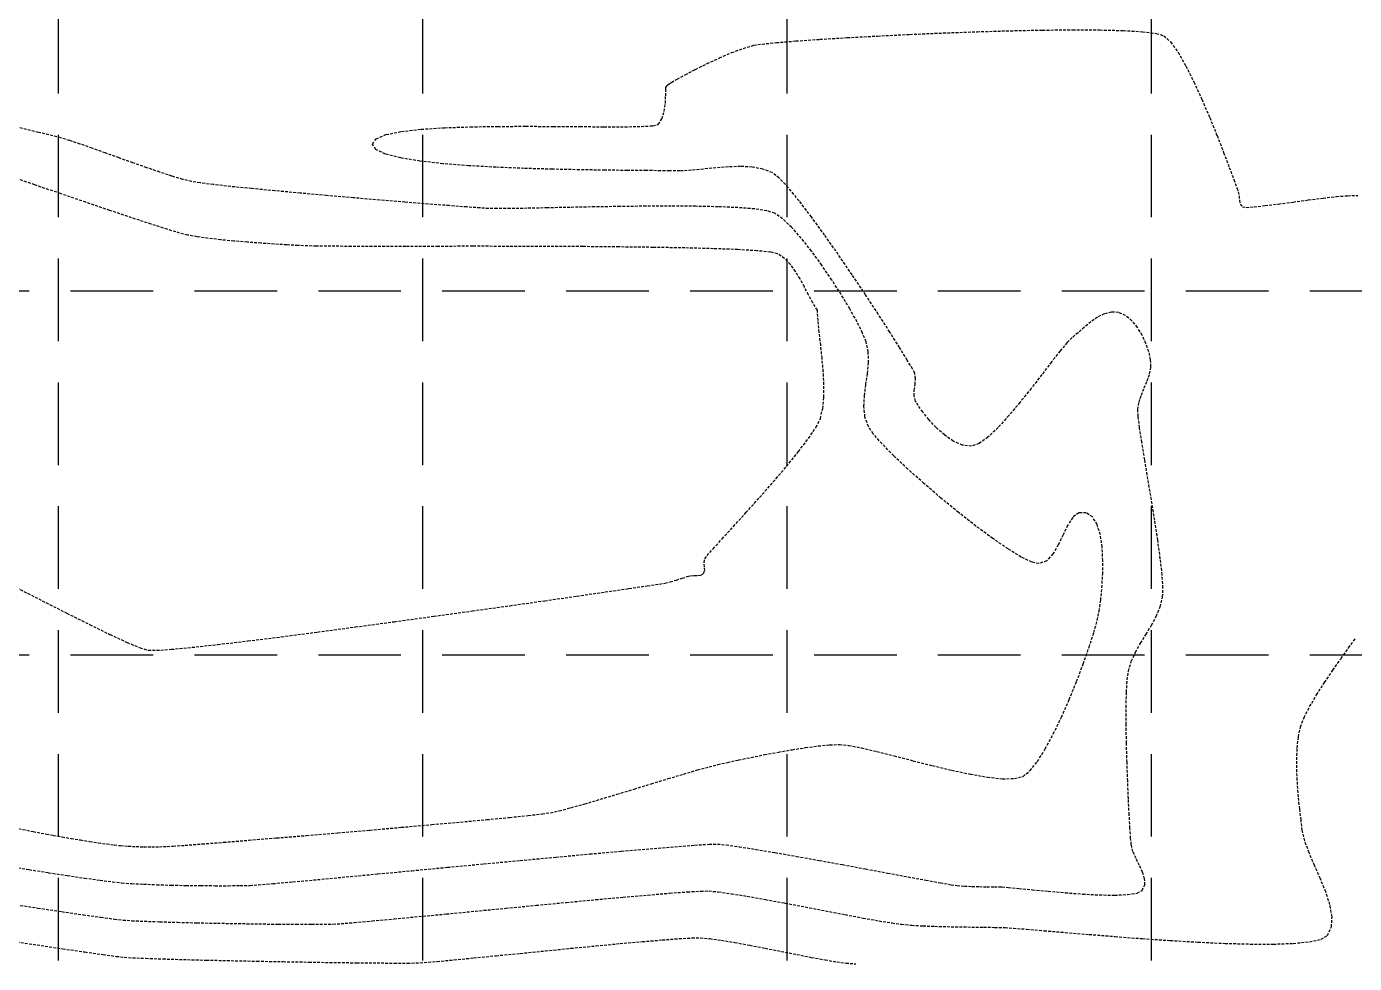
# Model space of a CAD drawing. Header units: inches. Extents: x 7994 to 10114, y 11164 to 12491.
# Drawn here: x 9183.6 to 9304.1, y 11435.5 to 11520.6 of the extents above; entities that cross this region are included whole.
import ezdxf

# ---------------------------------------------------------------- set-up
doc = ezdxf.new("R2010")
doc.units = ezdxf.units.IN
doc.header["$MEASUREMENT"] = 0
doc.linetypes.add('HIDDEN', pattern=[0.375, 0.25, -0.125])
doc.linetypes.add('x4227topo$0$HIDDEN', pattern=[0.375, 0.25, -0.125])
doc.layers.add('CONTOURS', color=43, linetype='x4227topo$0$HIDDEN')
doc.layers.add('GRID', color=254, linetype='HIDDEN')

msp = doc.modelspace()

# ---------------------------------------------------------------- linework, layer by layer
at = {"layer": 'CONTOURS', "color": 43}
for p, q in [((9251.65, 11519.14, 1238), (9253.42, 11519.29, 1238)), ((9253.42, 11519.29, 1238), (9255.6, 11519.44, 1238)), ((9255.6, 11519.44, 1238), (9258.09, 11519.59, 1238)), ((9258.09, 11519.59, 1238), (9260.84, 11519.74, 1238)), ((9260.84, 11519.74, 1238), (9263.77, 11519.89, 1238)), ((9263.77, 11519.89, 1238), (9266.8, 11520.02, 1238)), ((9266.8, 11520.02, 1238), (9269.87, 11520.13, 1238)), ((9269.87, 11520.13, 1238), (9272.9, 11520.22, 1238)), ((9272.9, 11520.22, 1238), (9275.81, 11520.28, 1238)), ((9275.81, 11520.28, 1238), (9278.54, 11520.3, 1238)), ((9278.54, 11520.3, 1238), (9281.01, 11520.29, 1238)), ((9281.01, 11520.29, 1238), (9283.15, 11520.24, 1238)), ((9283.15, 11520.24, 1238), (9284.88, 11520.13, 1238)), ((9284.88, 11520.13, 1238), (9286.13, 11519.98, 1238)), ((9286.13, 11519.98, 1238), (9286.83, 11519.76, 1238)), ((9286.83, 11519.76, 1238), (9287.44, 11519.2, 1238)), ((9287.44, 11519.2, 1238), (9288.11, 11518.26, 1238)), ((9246.48, 11517.75, 1238), (9247.59, 11518.23, 1238)), ((9247.59, 11518.23, 1238), (9248.65, 11518.62, 1238)), ((9248.65, 11518.62, 1238), (9249.6, 11518.9, 1238)), ((9249.6, 11518.9, 1238), (9250.35, 11519.01, 1238)), ((9250.35, 11519.01, 1238), (9251.65, 11519.14, 1238)), ((9288.11, 11518.26, 1238), (9288.82, 11517.02, 1238)), ((9244.31, 11516.71, 1238), (9245.36, 11517.23, 1238)), ((9245.36, 11517.23, 1238), (9246.48, 11517.75, 1238)), ((9288.82, 11517.02, 1238), (9289.55, 11515.57, 1238)), ((9242.13, 11515.53, 1238), (9242.64, 11515.82, 1238)), ((9242.64, 11515.82, 1238), (9243.38, 11516.22, 1238)), ((9243.38, 11516.22, 1238), (9244.31, 11516.71, 1238)), ((9289.55, 11515.57, 1238), (9290.28, 11513.98, 1238)), ((9241.6, 11514.3, 1238), (9241.61, 11514.82, 1238)), ((9241.61, 11514.82, 1238), (9241.62, 11515.07, 1238)), ((9241.62, 11515.07, 1238), (9241.7, 11515.2, 1238)), ((9241.7, 11515.2, 1238), (9241.8, 11515.31, 1238)), ((9241.8, 11515.31, 1238), (9241.92, 11515.41, 1238)), ((9241.92, 11515.41, 1238), (9242.13, 11515.53, 1238)), ((9241.47, 11512.89, 1238), (9241.57, 11513.62, 1238)), ((9241.57, 11513.62, 1238), (9241.6, 11514.3, 1238)), ((9290.28, 11513.98, 1238), (9290.99, 11512.33, 1238)), ((9240.92, 11511.71, 1238), (9241.26, 11512.21, 1238)), ((9241.26, 11512.21, 1238), (9241.47, 11512.89, 1238)), ((9290.99, 11512.33, 1238), (9291.65, 11510.7, 1238)), ((9184.67, 11510.99, 1239), (9182.91, 11511.42, 1239)), ((9185.96, 11510.68, 1239), (9184.67, 11510.99, 1239)), ((9215.31, 11510.41, 1238), (9216.21, 11510.78, 1238)), ((9216.21, 11510.78, 1238), (9217.61, 11511.07, 1238)), ((9217.61, 11511.07, 1238), (9219.41, 11511.27, 1238)), ((9219.41, 11511.27, 1238), (9221.53, 11511.41, 1238)), ((9221.53, 11511.41, 1238), (9223.88, 11511.49, 1238)), ((9223.88, 11511.49, 1238), (9226.37, 11511.53, 1238)), ((9226.37, 11511.53, 1238), (9228.91, 11511.54, 1238)), ((9228.91, 11511.54, 1238), (9231.42, 11511.53, 1238)), ((9231.42, 11511.53, 1238), (9233.82, 11511.51, 1238)), ((9233.82, 11511.51, 1238), (9236, 11511.5, 1238)), ((9236, 11511.5, 1238), (9237.89, 11511.5, 1238)), ((9237.89, 11511.5, 1238), (9239.4, 11511.52, 1238)), ((9239.4, 11511.52, 1238), (9240.43, 11511.59, 1238)), ((9240.43, 11511.59, 1238), (9240.92, 11511.71, 1238)), ((9186.68, 11510.49, 1239), (9185.96, 11510.68, 1239)), ((9187.48, 11510.25, 1239), (9186.68, 11510.49, 1239)), ((9188.45, 11509.93, 1239), (9187.48, 11510.25, 1239)), ((9189.54, 11509.54, 1239), (9188.45, 11509.93, 1239)), ((9190.73, 11509.12, 1239), (9189.54, 11509.54, 1239)), ((9214.98, 11509.93, 1238), (9215.31, 11510.41, 1238)), ((9215.29, 11509.44, 1238), (9214.98, 11509.93, 1238)), ((9291.65, 11510.7, 1238), (9292.25, 11509.16, 1238)), ((9191.98, 11508.67, 1239), (9190.73, 11509.12, 1239)), ((9193.24, 11508.22, 1239), (9191.98, 11508.67, 1239)), ((9216.16, 11509.02, 1238), (9215.29, 11509.44, 1238)), ((9217.52, 11508.67, 1238), (9216.16, 11509.02, 1238)), ((9219.28, 11508.38, 1238), (9217.52, 11508.67, 1238)), ((9221.37, 11508.14, 1238), (9219.28, 11508.38, 1238)), ((9292.25, 11509.16, 1238), (9292.76, 11507.81, 1238)), ((9194.49, 11507.78, 1239), (9193.24, 11508.22, 1239)), ((9195.68, 11507.37, 1239), (9194.49, 11507.78, 1239)), ((9196.78, 11507.01, 1239), (9195.68, 11507.37, 1239)), ((9223.7, 11507.96, 1238), (9221.37, 11508.14, 1238)), ((9226.18, 11507.82, 1238), (9223.7, 11507.96, 1238)), ((9228.74, 11507.71, 1238), (9226.18, 11507.82, 1238)), ((9231.3, 11507.64, 1238), (9228.74, 11507.71, 1238)), ((9233.77, 11507.59, 1238), (9231.3, 11507.64, 1238)), ((9236.07, 11507.55, 1238), (9233.77, 11507.59, 1238)), ((9238.12, 11507.53, 1238), (9236.07, 11507.55, 1238)), ((9239.84, 11507.52, 1238), (9238.12, 11507.53, 1238)), ((9241.14, 11507.5, 1238), (9239.84, 11507.52, 1238)), ((9241.95, 11507.48, 1238), (9241.14, 11507.5, 1238)), ((9242.89, 11507.48, 1238), (9241.95, 11507.48, 1238)), ((9243.93, 11507.55, 1238), (9242.89, 11507.48, 1238)), ((9245.03, 11507.65, 1238), (9243.93, 11507.55, 1238)), ((9246.16, 11507.77, 1238), (9245.03, 11507.65, 1238)), ((9247.29, 11507.85, 1238), (9246.16, 11507.77, 1238)), ((9248.4, 11507.89, 1238), (9247.29, 11507.85, 1238)), ((9249.45, 11507.83, 1238), (9248.4, 11507.89, 1238)), ((9250.42, 11507.65, 1238), (9249.45, 11507.83, 1238)), ((9251.28, 11507.33, 1238), (9250.42, 11507.65, 1238)), ((9251.9, 11506.84, 1238), (9251.28, 11507.33, 1238)), ((9292.76, 11507.81, 1238), (9293.17, 11506.71, 1238)), ((9184.32, 11506.22, 1240), (9181.97, 11507.03, 1240)), ((9186.67, 11505.42, 1240), (9184.32, 11506.22, 1240)), ((9197.76, 11506.72, 1239), (9196.78, 11507.01, 1239)), ((9198.56, 11506.52, 1239), (9197.76, 11506.72, 1239)), ((9199.33, 11506.4, 1239), (9198.56, 11506.52, 1239)), ((9200.53, 11506.25, 1239), (9199.33, 11506.4, 1239)), ((9202.11, 11506.07, 1239), (9200.53, 11506.25, 1239)), ((9204, 11505.88, 1239), (9202.11, 11506.07, 1239)), ((9252.72, 11505.97, 1238), (9251.9, 11506.84, 1238)), ((9253.71, 11504.77, 1238), (9252.72, 11505.97, 1238)), ((9293.17, 11506.71, 1238), (9293.44, 11505.95, 1238)), ((9293.44, 11505.95, 1238), (9293.57, 11505.6, 1238)), ((9188.95, 11504.64, 1240), (9186.67, 11505.42, 1240)), ((9206.12, 11505.68, 1239), (9204, 11505.88, 1239)), ((9208.42, 11505.47, 1239), (9206.12, 11505.68, 1239)), ((9210.81, 11505.25, 1239), (9208.42, 11505.47, 1239)), ((9213.24, 11505.04, 1239), (9210.81, 11505.25, 1239)), ((9215.64, 11504.84, 1239), (9213.24, 11505.04, 1239)), ((9217.93, 11504.65, 1239), (9215.64, 11504.84, 1239)), ((9254.83, 11503.31, 1238), (9253.71, 11504.77, 1238)), ((9293.57, 11505.6, 1238), (9293.65, 11505.23, 1238)), ((9293.65, 11505.23, 1238), (9293.68, 11504.84, 1238)), ((9293.68, 11504.84, 1238), (9293.76, 11504.48, 1238)), ((9298.56, 11504.66, 1238), (9299.94, 11504.85, 1238)), ((9299.94, 11504.85, 1238), (9301.28, 11505.02, 1238)), ((9301.28, 11505.02, 1238), (9302.49, 11505.16, 1238)), ((9302.49, 11505.16, 1238), (9303.51, 11505.23, 1238)), ((9303.51, 11505.23, 1238), (9304.42, 11505.26, 1238)), ((9191.13, 11503.9, 1240), (9188.95, 11504.64, 1240)), ((9193.12, 11503.23, 1240), (9191.13, 11503.9, 1240)), ((9220.06, 11504.48, 1239), (9217.93, 11504.65, 1239)), ((9221.95, 11504.33, 1239), (9220.06, 11504.48, 1239)), ((9223.54, 11504.21, 1239), (9221.95, 11504.33, 1239)), ((9224.75, 11504.12, 1239), (9223.54, 11504.21, 1239)), ((9225.53, 11504.07, 1239), (9224.75, 11504.12, 1239)), ((9226.29, 11504.06, 1239), (9225.53, 11504.07, 1239)), ((9227.48, 11504.07, 1239), (9226.29, 11504.06, 1239)), ((9229.03, 11504.09, 1239), (9227.48, 11504.07, 1239)), ((9230.86, 11504.13, 1239), (9229.03, 11504.09, 1239)), ((9232.92, 11504.17, 1239), (9230.86, 11504.13, 1239)), ((9235.15, 11504.22, 1239), (9232.92, 11504.17, 1239)), ((9237.46, 11504.25, 1239), (9235.15, 11504.22, 1239)), ((9239.81, 11504.28, 1239), (9237.46, 11504.25, 1239)), ((9242.11, 11504.29, 1239), (9239.81, 11504.28, 1239)), ((9244.32, 11504.27, 1239), (9242.11, 11504.29, 1239)), ((9246.36, 11504.23, 1239), (9244.32, 11504.27, 1239)), ((9248.16, 11504.15, 1239), (9246.36, 11504.23, 1239)), ((9249.66, 11504.03, 1239), (9248.16, 11504.15, 1239)), ((9250.8, 11503.86, 1239), (9249.66, 11504.03, 1239)), ((9251.51, 11503.64, 1239), (9250.8, 11503.86, 1239)), ((9252.22, 11503.14, 1239), (9251.51, 11503.64, 1239)), ((9293.76, 11504.48, 1238), (9293.96, 11504.21, 1238)), ((9293.96, 11504.21, 1238), (9294.31, 11504.17, 1238)), ((9294.31, 11504.17, 1238), (9295.02, 11504.22, 1238)), ((9295.02, 11504.22, 1238), (9296.02, 11504.33, 1238)), ((9296.02, 11504.33, 1238), (9297.23, 11504.48, 1238)), ((9297.23, 11504.48, 1238), (9298.56, 11504.66, 1238)), ((9194.89, 11502.65, 1240), (9193.12, 11503.23, 1240)), ((9196.36, 11502.18, 1240), (9194.89, 11502.65, 1240)), ((9253.03, 11502.37, 1239), (9252.22, 11503.14, 1239)), ((9253.91, 11501.37, 1239), (9253.03, 11502.37, 1239)), ((9256.03, 11501.66, 1238), (9254.83, 11503.31, 1238)), ((9197.48, 11501.84, 1240), (9196.36, 11502.18, 1240)), ((9198.19, 11501.66, 1240), (9197.48, 11501.84, 1240)), ((9199.06, 11501.5, 1240), (9198.19, 11501.66, 1240)), ((9200.08, 11501.36, 1240), (9199.06, 11501.5, 1240)), ((9201.2, 11501.23, 1240), (9200.08, 11501.36, 1240)), ((9202.4, 11501.11, 1240), (9201.2, 11501.23, 1240)), ((9203.63, 11501.01, 1240), (9202.4, 11501.11, 1240)), ((9254.84, 11500.2, 1239), (9253.91, 11501.37, 1239)), ((9257.27, 11499.89, 1238), (9256.03, 11501.66, 1238)), ((9204.87, 11500.92, 1240), (9203.63, 11501.01, 1240)), ((9206.07, 11500.84, 1240), (9204.87, 11500.92, 1240)), ((9207.2, 11500.77, 1240), (9206.07, 11500.84, 1240)), ((9208.23, 11500.71, 1240), (9207.2, 11500.77, 1240)), ((9209.11, 11500.67, 1240), (9208.23, 11500.71, 1240)), ((9209.87, 11500.65, 1240), (9209.11, 11500.67, 1240)), ((9211.21, 11500.64, 1240), (9209.87, 11500.65, 1240)), ((9213.06, 11500.63, 1240), (9211.21, 11500.64, 1240)), ((9215.35, 11500.63, 1240), (9213.06, 11500.63, 1240)), ((9218, 11500.63, 1240), (9215.35, 11500.63, 1240)), ((9220.94, 11500.63, 1240), (9218, 11500.63, 1240)), ((9224.09, 11500.64, 1240), (9220.94, 11500.63, 1240)), ((9227.38, 11500.63, 1240), (9224.09, 11500.64, 1240)), ((9230.73, 11500.62, 1240), (9227.38, 11500.63, 1240)), ((9234.08, 11500.61, 1240), (9230.73, 11500.62, 1240)), ((9237.35, 11500.58, 1240), (9234.08, 11500.61, 1240)), ((9240.46, 11500.54, 1240), (9237.35, 11500.58, 1240)), ((9243.35, 11500.49, 1240), (9240.46, 11500.54, 1240)), ((9245.93, 11500.42, 1240), (9243.35, 11500.49, 1240)), ((9248.13, 11500.34, 1240), (9245.93, 11500.42, 1240)), ((9249.89, 11500.23, 1240), (9248.13, 11500.34, 1240)), ((9251.12, 11500.11, 1240), (9249.89, 11500.23, 1240)), ((9251.75, 11499.96, 1240), (9251.12, 11500.11, 1240)), ((9252.39, 11499.53, 1240), (9251.75, 11499.96, 1240)), ((9255.77, 11498.92, 1239), (9254.84, 11500.2, 1239)), ((9252.93, 11498.99, 1240), (9252.39, 11499.53, 1240)), ((9253.39, 11498.36, 1240), (9252.93, 11498.99, 1240)), ((9256.68, 11497.58, 1239), (9255.77, 11498.92, 1239)), ((9258.53, 11498.05, 1238), (9257.27, 11499.89, 1238)), ((9253.8, 11497.67, 1240), (9253.39, 11498.36, 1240)), ((9254.19, 11496.95, 1240), (9253.8, 11497.67, 1240)), ((9257.54, 11496.25, 1239), (9256.68, 11497.58, 1239)), ((9259.75, 11496.22, 1238), (9258.53, 11498.05, 1238)), ((9254.56, 11496.23, 1240), (9254.19, 11496.95, 1240)), ((9254.95, 11495.51, 1240), (9254.56, 11496.23, 1240)), ((9255.38, 11494.84, 1240), (9254.95, 11495.51, 1240)), ((9258.31, 11494.96, 1239), (9257.54, 11496.25, 1239)), ((9260.9, 11494.47, 1238), (9259.75, 11496.22, 1238)), ((9255.43, 11493.89, 1240), (9255.38, 11494.84, 1240)), ((9255.38, 11494.84, 1240), (9255.38, 11494.84, 1240)), ((9255.54, 11492.82, 1240), (9255.43, 11493.89, 1240)), ((9258.97, 11493.78, 1239), (9258.31, 11494.96, 1239)), ((9261.94, 11492.85, 1238), (9260.9, 11494.47, 1238)), ((9280.8, 11494.19, 1238), (9280.2, 11493.77, 1238)), ((9281.42, 11494.51, 1238), (9280.8, 11494.19, 1238)), ((9282.06, 11494.67, 1238), (9281.42, 11494.51, 1238)), ((9282.72, 11494.63, 1238), (9282.06, 11494.67, 1238)), ((9283.35, 11494.35, 1238), (9282.72, 11494.63, 1238)), ((9283.93, 11493.88, 1238), (9283.35, 11494.35, 1238)), ((9284.43, 11493.27, 1238), (9283.93, 11493.88, 1238)), ((9255.67, 11491.66, 1240), (9255.54, 11492.82, 1240)), ((9259.47, 11492.77, 1239), (9258.97, 11493.78, 1239)), ((9259.79, 11491.97, 1239), (9259.47, 11492.77, 1239)), ((9262.83, 11491.44, 1238), (9261.94, 11492.85, 1238)), ((9279.04, 11492.79, 1238), (9278.49, 11492.34, 1238)), ((9279.61, 11493.29, 1238), (9279.04, 11492.79, 1238)), ((9280.2, 11493.77, 1238), (9279.61, 11493.29, 1238)), ((9284.86, 11492.56, 1238), (9284.43, 11493.27, 1238)), ((9255.8, 11490.47, 1240), (9255.67, 11491.66, 1240)), ((9259.99, 11491.04, 1239), (9259.79, 11491.97, 1239)), ((9278.04, 11491.89, 1238), (9277.41, 11491.13, 1238)), ((9278.49, 11492.34, 1238), (9278.04, 11491.89, 1238)), ((9285.2, 11491.81, 1238), (9284.86, 11492.56, 1238)), ((9285.46, 11491.06, 1238), (9285.2, 11491.81, 1238)), ((9255.91, 11489.25, 1240), (9255.8, 11490.47, 1240)), ((9260.01, 11490.06, 1239), (9259.99, 11491.04, 1239)), ((9263.53, 11490.3, 1238), (9262.83, 11491.44, 1238)), ((9264.01, 11489.5, 1238), (9263.53, 11490.3, 1238)), ((9277.41, 11491.13, 1238), (9276.63, 11490.14, 1238)), ((9285.62, 11490.36, 1238), (9285.46, 11491.06, 1238)), ((9285.65, 11489.7, 1238), (9285.62, 11490.36, 1238)), ((9255.97, 11488.07, 1240), (9255.91, 11489.25, 1240)), ((9259.77, 11488.07, 1239), (9259.92, 11489.07, 1239)), ((9259.92, 11489.07, 1239), (9260.01, 11490.06, 1239)), ((9264.21, 11489.11, 1238), (9264.01, 11489.5, 1238)), ((9264.28, 11488.61, 1238), (9264.21, 11489.11, 1238)), ((9276.63, 11490.14, 1238), (9275.74, 11488.98, 1238)), ((9285.31, 11488.41, 1238), (9285.53, 11489.05, 1238)), ((9285.53, 11489.05, 1238), (9285.65, 11489.7, 1238)), ((9255.96, 11486.94, 1240), (9255.97, 11488.07, 1240)), ((9259.65, 11487.07, 1239), (9259.77, 11488.07, 1239)), ((9264.17, 11487.56, 1238), (9264.24, 11488.08, 1238)), ((9264.24, 11488.08, 1238), (9264.28, 11488.61, 1238)), ((9275.74, 11488.98, 1238), (9274.77, 11487.73, 1238)), ((9285.04, 11487.77, 1238), (9285.31, 11488.41, 1238)), ((9255.86, 11485.9, 1240), (9255.96, 11486.94, 1240)), ((9259.6, 11486.1, 1239), (9259.65, 11487.07, 1239)), ((9264.15, 11487.05, 1238), (9264.17, 11487.56, 1238)), ((9264.28, 11486.57, 1238), (9264.15, 11487.05, 1238)), ((9274.77, 11487.73, 1238), (9273.77, 11486.47, 1238)), ((9284.57, 11486.47, 1238), (9284.78, 11487.12, 1238)), ((9284.78, 11487.12, 1238), (9285.04, 11487.77, 1238)), ((9255.64, 11484.98, 1240), (9255.86, 11485.9, 1240)), ((9259.69, 11485.15, 1239), (9259.6, 11486.1, 1239)), ((9264.52, 11486.17, 1238), (9264.28, 11486.57, 1238)), ((9264.93, 11485.59, 1238), (9264.52, 11486.17, 1238)), ((9265.48, 11484.9, 1238), (9264.93, 11485.59, 1238)), ((9273.77, 11486.47, 1238), (9272.75, 11485.26, 1238)), ((9284.46, 11485.81, 1238), (9284.57, 11486.47, 1238)), ((9284.49, 11485.19, 1238), (9284.46, 11485.81, 1238)), ((9255.25, 11484.21, 1240), (9255.64, 11484.98, 1240)), ((9260, 11484.26, 1239), (9259.69, 11485.15, 1239)), ((9260.45, 11483.6, 1239), (9260, 11484.26, 1239)), ((9266.15, 11484.18, 1238), (9265.48, 11484.9, 1238)), ((9272.75, 11485.26, 1238), (9271.77, 11484.18, 1238)), ((9284.62, 11484.17, 1238), (9284.49, 11485.19, 1238)), ((9253.65, 11481.99, 1240), (9254.57, 11483.19, 1240)), ((9254.57, 11483.19, 1240), (9255.25, 11484.21, 1240)), ((9261.24, 11482.7, 1239), (9260.45, 11483.6, 1239)), ((9266.91, 11483.5, 1238), (9266.15, 11484.18, 1238)), ((9267.71, 11482.94, 1238), (9266.91, 11483.5, 1238)), ((9270.86, 11483.31, 1238), (9270.05, 11482.72, 1238)), ((9271.77, 11484.18, 1238), (9270.86, 11483.31, 1238)), ((9284.83, 11482.83, 1238), (9284.62, 11484.17, 1238)), ((9252.57, 11480.65, 1240), (9253.65, 11481.99, 1240)), ((9262.3, 11481.61, 1239), (9261.24, 11482.7, 1239)), ((9268.55, 11482.57, 1238), (9267.71, 11482.94, 1238)), ((9269.37, 11482.47, 1238), (9268.55, 11482.57, 1238)), ((9270.05, 11482.72, 1238), (9269.37, 11482.47, 1238)), ((9285.09, 11481.25, 1238), (9284.83, 11482.83, 1238)), ((9251.37, 11479.24, 1240), (9252.57, 11480.65, 1240)), ((9263.59, 11480.4, 1239), (9262.3, 11481.61, 1239)), ((9285.38, 11479.49, 1238), (9285.09, 11481.25, 1238)), ((9265.04, 11479.1, 1239), (9263.59, 11480.4, 1239)), ((9285.69, 11477.63, 1238), (9285.38, 11479.49, 1238)), ((9250.12, 11477.82, 1240), (9251.37, 11479.24, 1240)), ((9266.59, 11477.77, 1239), (9265.04, 11479.1, 1239)), ((9248.89, 11476.45, 1240), (9250.12, 11477.82, 1240)), ((9268.19, 11476.46, 1239), (9266.59, 11477.77, 1239)), ((9286, 11475.76, 1238), (9285.69, 11477.63, 1238)), ((9247.74, 11475.17, 1240), (9248.89, 11476.45, 1240)), ((9269.77, 11475.22, 1239), (9268.19, 11476.46, 1239)), ((9278.55, 11476.01, 1239), (9278.09, 11475.29, 1239)), ((9279.1, 11476.43, 1239), (9278.55, 11476.01, 1239)), ((9279.77, 11476.44, 1239), (9279.1, 11476.43, 1239)), ((9280.35, 11476.05, 1239), (9279.77, 11476.44, 1239)), ((9280.77, 11475.36, 1239), (9280.35, 11476.05, 1239)), ((9246.72, 11474.06, 1240), (9247.74, 11475.17, 1240)), ((9271.29, 11474.1, 1239), (9269.77, 11475.22, 1239)), ((9278.09, 11475.29, 1239), (9277.67, 11474.42, 1239)), ((9281.06, 11474.42, 1239), (9280.77, 11475.36, 1239)), ((9286.27, 11473.95, 1238), (9286, 11475.76, 1238)), ((9245.91, 11473.16, 1240), (9246.72, 11474.06, 1240)), ((9272.68, 11473.15, 1239), (9271.29, 11474.1, 1239)), ((9277.24, 11473.51, 1239), (9276.76, 11472.69, 1239)), ((9277.67, 11474.42, 1239), (9277.24, 11473.51, 1239)), ((9281.22, 11473.32, 1239), (9281.06, 11474.42, 1239)), ((9286.5, 11472.26, 1238), (9286.27, 11473.95, 1238)), ((9245.09, 11471.9, 1240), (9245.14, 11472.25, 1240)), ((9245.14, 11472.25, 1240), (9245.36, 11472.54, 1240)), ((9245.36, 11472.54, 1240), (9245.91, 11473.16, 1240)), ((9273.88, 11472.41, 1239), (9272.68, 11473.15, 1239)), ((9274.84, 11471.95, 1239), (9273.88, 11472.41, 1239)), ((9276.76, 11472.69, 1239), (9276.19, 11472.08, 1239)), ((9281.28, 11472.1, 1239), (9281.22, 11473.32, 1239)), ((9286.67, 11470.8, 1238), (9286.5, 11472.26, 1238)), ((9245.04, 11470.91, 1240), (9245.14, 11471.18, 1240)), ((9245.13, 11471.53, 1240), (9245.09, 11471.9, 1240)), ((9245.14, 11471.18, 1240), (9245.13, 11471.53, 1240)), ((9275.49, 11471.81, 1239), (9274.84, 11471.95, 1239)), ((9276.19, 11472.08, 1239), (9275.49, 11471.81, 1239)), ((9281.27, 11470.85, 1239), (9281.28, 11472.1, 1239)), ((9238.27, 11469.55, 1240), (9239.93, 11469.8, 1240)), ((9239.93, 11469.8, 1240), (9241.04, 11469.96, 1240)), ((9241.04, 11469.96, 1240), (9241.51, 11470.04, 1240)), ((9241.51, 11470.04, 1240), (9242.02, 11470.16, 1240)), ((9242.02, 11470.16, 1240), (9242.56, 11470.32, 1240)), ((9242.56, 11470.32, 1240), (9243.09, 11470.49, 1240)), ((9243.09, 11470.49, 1240), (9243.54, 11470.63, 1240)), ((9243.54, 11470.63, 1240), (9243.85, 11470.71, 1240)), ((9243.85, 11470.71, 1240), (9244.17, 11470.74, 1240)), ((9244.17, 11470.74, 1240), (9244.49, 11470.73, 1240)), ((9244.49, 11470.73, 1240), (9244.79, 11470.77, 1240)), ((9244.79, 11470.77, 1240), (9245.04, 11470.91, 1240)), ((9281.2, 11469.62, 1239), (9281.27, 11470.85, 1239)), ((9286.74, 11469.61, 1238), (9286.67, 11470.8, 1238)), ((9182.68, 11469.63, 1240), (9185.01, 11468.44, 1240)), ((9230.62, 11468.44, 1240), (9233.54, 11468.86, 1240)), ((9233.54, 11468.86, 1240), (9236.11, 11469.24, 1240)), ((9236.11, 11469.24, 1240), (9238.27, 11469.55, 1240)), ((9281.09, 11468.48, 1239), (9281.2, 11469.62, 1239)), ((9286.49, 11467.9, 1238), (9286.71, 11468.79, 1238)), ((9286.71, 11468.79, 1238), (9286.74, 11469.61, 1238)), ((9185.01, 11468.44, 1240), (9187.24, 11467.31, 1240)), ((9220.54, 11467.03, 1240), (9224.05, 11467.52, 1240)), ((9224.05, 11467.52, 1240), (9227.44, 11467.99, 1240)), ((9227.44, 11467.99, 1240), (9230.62, 11468.44, 1240)), ((9280.78, 11466.67, 1239), (9280.95, 11467.5, 1239)), ((9280.95, 11467.5, 1239), (9281.09, 11468.48, 1239)), ((9286.14, 11467.04, 1238), (9286.49, 11467.9, 1238)), ((9187.24, 11467.31, 1240), (9189.31, 11466.28, 1240)), ((9189.31, 11466.28, 1240), (9191.15, 11465.38, 1240)), ((9213.44, 11466.06, 1240), (9216.98, 11466.54, 1240)), ((9216.98, 11466.54, 1240), (9220.54, 11467.03, 1240)), ((9280.47, 11465.56, 1239), (9280.78, 11466.67, 1239)), ((9285.21, 11465.41, 1238), (9285.7, 11466.22, 1238)), ((9285.7, 11466.22, 1238), (9286.14, 11467.04, 1238)), ((9191.15, 11465.38, 1240), (9192.7, 11464.66, 1240)), ((9203.68, 11464.79, 1240), (9206.72, 11465.17, 1240)), ((9206.72, 11465.17, 1240), (9210, 11465.6, 1240)), ((9210, 11465.6, 1240), (9213.44, 11466.06, 1240)), ((9280.04, 11464.22, 1239), (9280.47, 11465.56, 1239)), ((9284.71, 11464.6, 1238), (9285.21, 11465.41, 1238)), ((9303.6, 11464.16, 1237), (9304.18, 11464.98, 1237)), ((9192.7, 11464.66, 1240), (9193.88, 11464.17, 1240)), ((9193.88, 11464.17, 1240), (9194.64, 11463.94, 1240)), ((9194.64, 11463.94, 1240), (9195.39, 11463.94, 1240)), ((9195.39, 11463.94, 1240), (9196.73, 11464.03, 1240)), ((9196.73, 11464.03, 1240), (9198.61, 11464.21, 1240)), ((9198.61, 11464.21, 1240), (9200.95, 11464.47, 1240)), ((9200.95, 11464.47, 1240), (9203.68, 11464.79, 1240)), ((9279.51, 11462.71, 1239), (9280.04, 11464.22, 1239)), ((9283.87, 11462.93, 1238), (9284.25, 11463.77, 1238)), ((9284.25, 11463.77, 1238), (9284.71, 11464.6, 1238)), ((9302.91, 11463.2, 1237), (9303.6, 11464.16, 1237)), ((9278.9, 11461.11, 1239), (9279.51, 11462.71, 1239)), ((9283.6, 11462.04, 1238), (9283.87, 11462.93, 1238)), ((9302.17, 11462.14, 1237), (9302.91, 11463.2, 1237)), ((9283.5, 11461.25, 1238), (9283.6, 11462.04, 1238)), ((9301.41, 11461.02, 1237), (9302.17, 11462.14, 1237)), ((9278.23, 11459.47, 1239), (9278.9, 11461.11, 1239)), ((9283.4, 11458.75, 1238), (9283.43, 11460.13, 1238)), ((9283.43, 11460.13, 1238), (9283.5, 11461.25, 1238)), ((9300.69, 11459.9, 1237), (9301.41, 11461.02, 1237)), ((9277.53, 11457.86, 1239), (9278.23, 11459.47, 1239)), ((9300.06, 11458.82, 1237), (9300.69, 11459.9, 1237)), ((9276.79, 11456.35, 1239), (9277.53, 11457.86, 1239)), ((9283.4, 11457.19, 1238), (9283.4, 11458.75, 1238)), ((9299.23, 11456.98, 1237), (9299.55, 11457.83, 1237)), ((9299.55, 11457.83, 1237), (9300.06, 11458.82, 1237)), ((9283.43, 11455.51, 1238), (9283.4, 11457.19, 1238)), ((9299.04, 11456.07, 1237), (9299.23, 11456.98, 1237)), ((9255.45, 11455.25, 1239), (9256.48, 11455.35, 1239)), ((9256.48, 11455.35, 1239), (9257.37, 11455.38, 1239)), ((9257.37, 11455.38, 1239), (9258.21, 11455.3, 1239)), ((9258.21, 11455.3, 1239), (9259.37, 11455.08, 1239)), ((9276.06, 11454.99, 1239), (9276.79, 11456.35, 1239)), ((9283.48, 11453.78, 1238), (9283.43, 11455.51, 1238)), ((9298.93, 11455.06, 1237), (9299.04, 11456.07, 1237)), ((9248.22, 11453.98, 1239), (9249.36, 11454.21, 1239)), ((9249.36, 11454.21, 1239), (9250.57, 11454.46, 1239)), ((9250.57, 11454.46, 1239), (9251.83, 11454.69, 1239)), ((9251.83, 11454.69, 1239), (9253.08, 11454.91, 1239)), ((9253.08, 11454.91, 1239), (9254.3, 11455.1, 1239)), ((9254.3, 11455.1, 1239), (9255.45, 11455.25, 1239)), ((9259.37, 11455.08, 1239), (9260.77, 11454.75, 1239)), ((9260.77, 11454.75, 1239), (9262.35, 11454.35, 1239)), ((9262.35, 11454.35, 1239), (9264.06, 11453.91, 1239)), ((9275.35, 11453.85, 1239), (9276.06, 11454.99, 1239)), ((9298.89, 11453.99, 1237), (9298.93, 11455.06, 1237)), ((9243.23, 11452.7, 1239), (9244.48, 11453.07, 1239)), ((9244.48, 11453.07, 1239), (9245.54, 11453.36, 1239)), ((9245.54, 11453.36, 1239), (9246.33, 11453.56, 1239)), ((9246.33, 11453.56, 1239), (9247.2, 11453.76, 1239)), ((9247.2, 11453.76, 1239), (9248.22, 11453.98, 1239)), ((9264.06, 11453.91, 1239), (9265.82, 11453.47, 1239)), ((9265.82, 11453.47, 1239), (9267.58, 11453.05, 1239)), ((9267.58, 11453.05, 1239), (9269.26, 11452.69, 1239)), ((9274.04, 11452.49, 1239), (9274.67, 11453, 1239)), ((9274.67, 11453, 1239), (9275.35, 11453.85, 1239)), ((9283.54, 11452.08, 1238), (9283.48, 11453.78, 1238)), ((9298.9, 11452.88, 1237), (9298.89, 11453.99, 1237)), ((9238.74, 11451.34, 1239), (9240.3, 11451.82, 1239)), ((9240.3, 11451.82, 1239), (9241.82, 11452.28, 1239)), ((9241.82, 11452.28, 1239), (9243.23, 11452.7, 1239)), ((9269.26, 11452.69, 1239), (9270.82, 11452.42, 1239)), ((9270.82, 11452.42, 1239), (9272.17, 11452.27, 1239)), ((9272.17, 11452.27, 1239), (9273.27, 11452.29, 1239)), ((9273.27, 11452.29, 1239), (9274.04, 11452.49, 1239)), ((9283.6, 11450.46, 1238), (9283.54, 11452.08, 1238)), ((9298.96, 11451.75, 1237), (9298.9, 11452.88, 1237)), ((9299.04, 11450.63, 1237), (9298.96, 11451.75, 1237)), ((9235.66, 11450.41, 1239), (9237.17, 11450.86, 1239)), ((9237.17, 11450.86, 1239), (9238.74, 11451.34, 1239)), ((9299.16, 11449.54, 1237), (9299.04, 11450.63, 1237)), ((9231.13, 11449.19, 1239), (9231.93, 11449.37, 1239)), ((9231.93, 11449.37, 1239), (9232.99, 11449.64, 1239)), ((9232.99, 11449.64, 1239), (9234.25, 11449.99, 1239)), ((9234.25, 11449.99, 1239), (9235.66, 11450.41, 1239)), ((9283.68, 11449, 1238), (9283.6, 11450.46, 1238)), ((9299.28, 11448.52, 1237), (9299.16, 11449.54, 1237)), ((9217.6, 11447.86, 1239), (9220.37, 11448.11, 1239)), ((9220.37, 11448.11, 1239), (9222.98, 11448.34, 1239)), ((9222.98, 11448.34, 1239), (9225.36, 11448.56, 1239)), ((9225.36, 11448.56, 1239), (9227.43, 11448.76, 1239)), ((9227.43, 11448.76, 1239), (9229.13, 11448.94, 1239)), ((9229.13, 11448.94, 1239), (9230.39, 11449.08, 1239)), ((9230.39, 11449.08, 1239), (9231.13, 11449.19, 1239)), ((9283.75, 11447.78, 1238), (9283.68, 11449, 1238)), ((9299.39, 11447.59, 1237), (9299.28, 11448.52, 1237)), ((9182.49, 11447.81, 1239), (9184.18, 11447.48, 1239)), ((9184.18, 11447.48, 1239), (9185.38, 11447.25, 1239)), ((9185.38, 11447.25, 1239), (9186.02, 11447.13, 1239)), ((9186.02, 11447.13, 1239), (9186.81, 11446.99, 1239)), ((9186.81, 11446.99, 1239), (9187.63, 11446.85, 1239)), ((9203.75, 11446.69, 1239), (9206.28, 11446.9, 1239)), ((9206.28, 11446.9, 1239), (9209, 11447.12, 1239)), ((9209, 11447.12, 1239), (9211.84, 11447.36, 1239)), ((9211.84, 11447.36, 1239), (9214.73, 11447.61, 1239)), ((9214.73, 11447.61, 1239), (9217.6, 11447.86, 1239)), ((9283.81, 11446.85, 1238), (9283.75, 11447.78, 1238)), ((9299.61, 11446.63, 1237), (9299.39, 11447.59, 1237)), ((9187.63, 11446.85, 1239), (9188.47, 11446.71, 1239)), ((9188.47, 11446.71, 1239), (9189.31, 11446.58, 1239)), ((9189.31, 11446.58, 1239), (9190.11, 11446.45, 1239)), ((9190.11, 11446.45, 1239), (9190.86, 11446.35, 1239)), ((9190.86, 11446.35, 1239), (9191.54, 11446.26, 1239)), ((9191.54, 11446.26, 1239), (9192.12, 11446.2, 1239)), ((9192.12, 11446.2, 1239), (9192.82, 11446.15, 1239)), ((9192.82, 11446.15, 1239), (9193.53, 11446.11, 1239)), ((9193.53, 11446.11, 1239), (9194.23, 11446.09, 1239)), ((9194.23, 11446.09, 1239), (9194.94, 11446.09, 1239)), ((9194.94, 11446.09, 1239), (9195.64, 11446.1, 1239)), ((9195.64, 11446.1, 1239), (9196.35, 11446.12, 1239)), ((9196.35, 11446.12, 1239), (9196.89, 11446.15, 1239)), ((9196.89, 11446.15, 1239), (9197.97, 11446.23, 1239)), ((9197.97, 11446.23, 1239), (9199.52, 11446.35, 1239)), ((9199.52, 11446.35, 1239), (9201.47, 11446.5, 1239)), ((9201.47, 11446.5, 1239), (9203.75, 11446.69, 1239)), ((9234.71, 11445.44, 1238), (9237.59, 11445.69, 1238)), ((9237.59, 11445.69, 1238), (9240.18, 11445.92, 1238)), ((9240.18, 11445.92, 1238), (9242.42, 11446.1, 1238)), ((9242.42, 11446.1, 1238), (9244.23, 11446.24, 1238)), ((9244.23, 11446.24, 1238), (9245.55, 11446.32, 1238)), ((9245.55, 11446.32, 1238), (9246.3, 11446.34, 1238)), ((9246.3, 11446.34, 1238), (9247.09, 11446.26, 1238)), ((9247.09, 11446.26, 1238), (9248.27, 11446.1, 1238)), ((9248.27, 11446.1, 1238), (9249.78, 11445.86, 1238)), ((9249.78, 11445.86, 1238), (9251.54, 11445.57, 1238)), ((9283.87, 11446.29, 1238), (9283.81, 11446.85, 1238)), ((9284.02, 11445.67, 1238), (9283.87, 11446.29, 1238)), ((9284.3, 11445.04, 1238), (9284.02, 11445.67, 1238)), ((9300.01, 11445.55, 1237), (9299.61, 11446.63, 1237)), ((9221.79, 11444.23, 1238), (9225.09, 11444.54, 1238)), ((9225.09, 11444.54, 1238), (9228.39, 11444.85, 1238)), ((9228.39, 11444.85, 1238), (9231.62, 11445.15, 1238)), ((9231.62, 11445.15, 1238), (9234.71, 11445.44, 1238)), ((9251.54, 11445.57, 1238), (9253.48, 11445.22, 1238)), ((9253.48, 11445.22, 1238), (9255.55, 11444.85, 1238)), ((9255.55, 11444.85, 1238), (9257.66, 11444.47, 1238)), ((9257.66, 11444.47, 1238), (9259.75, 11444.08, 1238)), ((9284.61, 11444.4, 1238), (9284.3, 11445.04, 1238)), ((9300.5, 11444.39, 1237), (9300.01, 11445.55, 1237)), ((9182.06, 11444.29, 1238), (9183.82, 11444.02, 1238)), ((9183.82, 11444.02, 1238), (9185.58, 11443.74, 1238)), ((9185.58, 11443.74, 1238), (9187.28, 11443.48, 1238)), ((9187.28, 11443.48, 1238), (9188.85, 11443.25, 1238)), ((9188.85, 11443.25, 1238), (9190.25, 11443.06, 1238)), ((9210, 11443.11, 1238), (9212.59, 11443.36, 1238)), ((9212.59, 11443.36, 1238), (9215.47, 11443.63, 1238)), ((9215.47, 11443.63, 1238), (9218.56, 11443.92, 1238)), ((9218.56, 11443.92, 1238), (9221.79, 11444.23, 1238)), ((9259.75, 11444.08, 1238), (9261.75, 11443.71, 1238)), ((9261.75, 11443.71, 1238), (9263.6, 11443.36, 1238)), ((9263.6, 11443.36, 1238), (9265.22, 11443.06, 1238)), ((9284.9, 11443.78, 1238), (9284.61, 11444.4, 1238)), ((9285.08, 11443.19, 1238), (9284.9, 11443.78, 1238)), ((9301.03, 11443.19, 1237), (9300.5, 11444.39, 1237)), ((9190.25, 11443.06, 1238), (9191.39, 11442.91, 1238)), ((9191.39, 11442.91, 1238), (9192.23, 11442.82, 1238)), ((9192.23, 11442.82, 1238), (9193.13, 11442.75, 1238)), ((9193.13, 11442.75, 1238), (9194.21, 11442.7, 1238)), ((9194.21, 11442.7, 1238), (9195.41, 11442.65, 1238)), ((9195.41, 11442.65, 1238), (9196.71, 11442.61, 1238)), ((9196.71, 11442.61, 1238), (9198.05, 11442.58, 1238)), ((9198.05, 11442.58, 1238), (9199.39, 11442.57, 1238)), ((9199.39, 11442.57, 1238), (9200.69, 11442.56, 1238)), ((9200.69, 11442.56, 1238), (9201.9, 11442.56, 1238)), ((9201.9, 11442.56, 1238), (9202.97, 11442.57, 1238)), ((9202.97, 11442.57, 1238), (9203.87, 11442.59, 1238)), ((9203.87, 11442.59, 1238), (9204.63, 11442.64, 1238)), ((9204.63, 11442.64, 1238), (9205.94, 11442.75, 1238)), ((9205.94, 11442.75, 1238), (9207.76, 11442.91, 1238)), ((9207.76, 11442.91, 1238), (9210, 11443.11, 1238)), ((9243.58, 11442, 1237), (9244.79, 11442.07, 1237)), ((9244.79, 11442.07, 1237), (9245.52, 11442.08, 1237)), ((9245.52, 11442.08, 1237), (9246.38, 11442, 1237)), ((9265.22, 11443.06, 1238), (9266.54, 11442.82, 1238)), ((9266.54, 11442.82, 1238), (9267.51, 11442.65, 1238)), ((9267.51, 11442.65, 1238), (9268.04, 11442.57, 1238)), ((9268.04, 11442.57, 1238), (9268.72, 11442.52, 1238)), ((9268.72, 11442.52, 1238), (9269.4, 11442.49, 1238)), ((9269.4, 11442.49, 1238), (9270.08, 11442.47, 1238)), ((9270.08, 11442.47, 1238), (9270.76, 11442.46, 1238)), ((9270.76, 11442.46, 1238), (9271.45, 11442.46, 1238)), ((9271.45, 11442.46, 1238), (9272.13, 11442.44, 1238)), ((9272.13, 11442.44, 1238), (9272.71, 11442.4, 1238)), ((9272.71, 11442.4, 1238), (9273.66, 11442.31, 1238)), ((9273.66, 11442.31, 1238), (9274.9, 11442.19, 1238)), ((9274.9, 11442.19, 1238), (9276.33, 11442.05, 1238)), ((9276.33, 11442.05, 1238), (9277.88, 11441.92, 1238)), ((9284.39, 11441.88, 1238), (9284.85, 11442.13, 1238)), ((9284.85, 11442.13, 1238), (9285.09, 11442.63, 1238)), ((9285.09, 11442.63, 1238), (9285.08, 11443.19, 1238)), ((9301.52, 11441.99, 1237), (9301.03, 11443.19, 1237)), ((9182.27, 11440.88, 1237), (9184.61, 11440.53, 1237)), ((9229.85, 11440.78, 1237), (9232.59, 11441.04, 1237)), ((9232.59, 11441.04, 1237), (9235.24, 11441.29, 1237)), ((9235.24, 11441.29, 1237), (9237.72, 11441.52, 1237)), ((9237.72, 11441.52, 1237), (9239.98, 11441.71, 1237)), ((9239.98, 11441.71, 1237), (9241.96, 11441.88, 1237)), ((9241.96, 11441.88, 1237), (9243.58, 11442, 1237)), ((9246.38, 11442, 1237), (9247.56, 11441.83, 1237)), ((9247.56, 11441.83, 1237), (9249.01, 11441.6, 1237)), ((9249.01, 11441.6, 1237), (9250.65, 11441.3, 1237)), ((9250.65, 11441.3, 1237), (9252.43, 11440.98, 1237)), ((9252.43, 11440.98, 1237), (9254.27, 11440.63, 1237)), ((9277.88, 11441.92, 1238), (9279.45, 11441.8, 1238)), ((9279.45, 11441.8, 1238), (9280.98, 11441.72, 1238)), ((9280.98, 11441.72, 1238), (9282.36, 11441.7, 1238)), ((9282.36, 11441.7, 1238), (9283.53, 11441.75, 1238)), ((9283.53, 11441.75, 1238), (9284.39, 11441.88, 1238)), ((9301.9, 11440.84, 1237), (9301.52, 11441.99, 1237)), ((9302.09, 11439.76, 1237), (9301.9, 11440.84, 1237)), ((9184.61, 11440.53, 1237), (9186.78, 11440.2, 1237)), ((9186.78, 11440.2, 1237), (9188.71, 11439.92, 1237)), ((9188.71, 11439.92, 1237), (9190.33, 11439.69, 1237)), ((9190.33, 11439.69, 1237), (9191.56, 11439.53, 1237)), ((9216.94, 11439.54, 1237), (9219.2, 11439.76, 1237)), ((9219.2, 11439.76, 1237), (9221.69, 11439.99, 1237)), ((9221.69, 11439.99, 1237), (9224.33, 11440.25, 1237)), ((9224.33, 11440.25, 1237), (9227.08, 11440.51, 1237)), ((9227.08, 11440.51, 1237), (9229.85, 11440.78, 1237)), ((9254.27, 11440.63, 1237), (9256.11, 11440.27, 1237)), ((9256.11, 11440.27, 1237), (9257.89, 11439.93, 1237)), ((9257.89, 11439.93, 1237), (9259.53, 11439.62, 1237)), ((9259.53, 11439.62, 1237), (9260.97, 11439.36, 1237)), ((9302.04, 11438.81, 1237), (9302.09, 11439.76, 1237)), ((9191.56, 11439.53, 1237), (9192.34, 11439.44, 1237)), ((9192.34, 11439.44, 1237), (9193.14, 11439.38, 1237)), ((9193.14, 11439.38, 1237), (9194.27, 11439.33, 1237)), ((9194.27, 11439.33, 1237), (9195.68, 11439.28, 1237)), ((9195.68, 11439.28, 1237), (9197.29, 11439.23, 1237)), ((9197.29, 11439.23, 1237), (9199.06, 11439.19, 1237)), ((9199.06, 11439.19, 1237), (9200.92, 11439.15, 1237)), ((9200.92, 11439.15, 1237), (9202.81, 11439.12, 1237)), ((9202.81, 11439.12, 1237), (9204.67, 11439.09, 1237)), ((9204.67, 11439.09, 1237), (9206.44, 11439.06, 1237)), ((9206.44, 11439.06, 1237), (9208.06, 11439.05, 1237)), ((9208.06, 11439.05, 1237), (9209.46, 11439.05, 1237)), ((9209.46, 11439.05, 1237), (9210.6, 11439.05, 1237)), ((9210.6, 11439.05, 1237), (9211.4, 11439.07, 1237)), ((9211.4, 11439.07, 1237), (9212.13, 11439.11, 1237)), ((9212.13, 11439.11, 1237), (9213.34, 11439.21, 1237)), ((9213.34, 11439.21, 1237), (9214.96, 11439.36, 1237)), ((9214.96, 11439.36, 1237), (9216.94, 11439.54, 1237)), ((9260.97, 11439.36, 1237), (9262.15, 11439.17, 1237)), ((9262.15, 11439.17, 1237), (9263.01, 11439.05, 1237)), ((9263.01, 11439.05, 1237), (9263.94, 11438.97, 1237)), ((9263.94, 11438.97, 1237), (9264.96, 11438.91, 1237)), ((9264.96, 11438.91, 1237), (9266.03, 11438.87, 1237)), ((9266.03, 11438.87, 1237), (9267.14, 11438.84, 1237)), ((9267.14, 11438.84, 1237), (9268.27, 11438.82, 1237)), ((9268.27, 11438.82, 1237), (9269.38, 11438.8, 1237)), ((9269.38, 11438.8, 1237), (9270.46, 11438.79, 1237)), ((9270.46, 11438.79, 1237), (9271.48, 11438.77, 1237)), ((9271.48, 11438.77, 1237), (9272.41, 11438.75, 1237)), ((9272.41, 11438.75, 1237), (9273.16, 11438.7, 1237)), ((9273.16, 11438.7, 1237), (9274.37, 11438.61, 1237)), ((9274.37, 11438.61, 1237), (9275.96, 11438.47, 1237)), ((9275.96, 11438.47, 1237), (9277.87, 11438.31, 1237)), ((9301.67, 11438.02, 1237), (9302.04, 11438.81, 1237)), ((9181.95, 11437.57, 1236), (9184.53, 11437.18, 1236)), ((9235.27, 11437.09, 1236), (9237.46, 11437.3, 1236)), ((9237.46, 11437.3, 1236), (9239.49, 11437.48, 1236)), ((9239.49, 11437.48, 1236), (9241.29, 11437.63, 1236)), ((9241.29, 11437.63, 1236), (9242.81, 11437.75, 1236)), ((9242.81, 11437.75, 1236), (9243.99, 11437.81, 1236)), ((9243.99, 11437.81, 1236), (9244.75, 11437.82, 1236)), ((9244.75, 11437.82, 1236), (9245.6, 11437.75, 1236)), ((9245.6, 11437.75, 1236), (9246.66, 11437.6, 1236)), ((9246.66, 11437.6, 1236), (9247.88, 11437.4, 1236)), ((9247.88, 11437.4, 1236), (9249.23, 11437.15, 1236)), ((9277.87, 11438.31, 1237), (9280.04, 11438.13, 1237)), ((9280.04, 11438.13, 1237), (9282.4, 11437.94, 1237)), ((9282.4, 11437.94, 1237), (9284.88, 11437.75, 1237)), ((9284.88, 11437.75, 1237), (9287.41, 11437.58, 1237)), ((9287.41, 11437.58, 1237), (9289.93, 11437.43, 1237)), ((9289.93, 11437.43, 1237), (9292.38, 11437.32, 1237)), ((9292.38, 11437.32, 1237), (9294.67, 11437.26, 1237)), ((9294.67, 11437.26, 1237), (9296.76, 11437.25, 1237)), ((9296.76, 11437.25, 1237), (9298.57, 11437.32, 1237)), ((9298.57, 11437.32, 1237), (9300.04, 11437.46, 1237)), ((9300.04, 11437.46, 1237), (9301.09, 11437.69, 1237)), ((9301.09, 11437.69, 1237), (9301.67, 11438.02, 1237)), ((9184.53, 11437.18, 1236), (9186.86, 11436.83, 1236)), ((9186.86, 11436.83, 1236), (9188.88, 11436.54, 1236)), ((9188.88, 11436.54, 1236), (9190.52, 11436.3, 1236)), ((9190.52, 11436.3, 1236), (9191.73, 11436.14, 1236)), ((9191.73, 11436.14, 1236), (9192.45, 11436.06, 1236)), ((9192.45, 11436.06, 1236), (9193.21, 11436.01, 1236)), ((9193.21, 11436.01, 1236), (9194.41, 11435.96, 1236)), ((9224.18, 11436, 1236), (9226.21, 11436.2, 1236)), ((9226.21, 11436.2, 1236), (9228.4, 11436.41, 1236)), ((9228.4, 11436.41, 1236), (9230.68, 11436.64, 1236)), ((9230.68, 11436.64, 1236), (9232.99, 11436.87, 1236)), ((9232.99, 11436.87, 1236), (9235.27, 11437.09, 1236)), ((9249.23, 11437.15, 1236), (9250.64, 11436.88, 1236)), ((9250.64, 11436.88, 1236), (9252.08, 11436.59, 1236)), ((9252.08, 11436.59, 1236), (9253.5, 11436.31, 1236)), ((9253.5, 11436.31, 1236), (9254.84, 11436.05, 1236)), ((9254.84, 11436.05, 1236), (9256.07, 11435.82, 1236)), ((9194.41, 11435.96, 1236), (9195.96, 11435.91, 1236)), ((9195.96, 11435.91, 1236), (9197.82, 11435.85, 1236)), ((9197.82, 11435.85, 1236), (9199.9, 11435.8, 1236)), ((9199.9, 11435.8, 1236), (9202.15, 11435.75, 1236)), ((9202.15, 11435.75, 1236), (9204.49, 11435.7, 1236)), ((9204.49, 11435.7, 1236), (9206.87, 11435.66, 1236)), ((9206.87, 11435.66, 1236), (9209.22, 11435.62, 1236)), ((9209.22, 11435.62, 1236), (9211.47, 11435.58, 1236)), ((9211.47, 11435.58, 1236), (9213.55, 11435.56, 1236)), ((9213.55, 11435.56, 1236), (9215.4, 11435.54, 1236)), ((9215.4, 11435.54, 1236), (9216.96, 11435.53, 1236)), ((9216.96, 11435.53, 1236), (9218.16, 11435.53, 1236)), ((9218.16, 11435.53, 1236), (9218.92, 11435.54, 1236)), ((9218.92, 11435.54, 1236), (9219.68, 11435.59, 1236)), ((9219.68, 11435.59, 1236), (9220.86, 11435.68, 1236)), ((9220.86, 11435.68, 1236), (9222.38, 11435.82, 1236)), ((9222.38, 11435.82, 1236), (9224.18, 11436, 1236)), ((9256.07, 11435.82, 1236), (9257.13, 11435.64, 1236)), ((9257.13, 11435.64, 1236), (9257.97, 11435.53, 1236)), ((9257.97, 11435.53, 1236), (9258.86, 11435.46, 1236))]:
    msp.add_line(p, q, dxfattribs=at)
at = {"layer": 'GRID', "color": 253, "linetype": 'HIDDEN', "ltscale": 30}
for p, q in [((9186.44, 12455.77), (9186.44, 11298)), ((9219.52, 12455.77), (9219.52, 11298)), ((9252.59, 12455.77), (9252.59, 11298)), ((9285.67, 12455.77), (9285.67, 11298)), ((8028.82, 11496.6), (10079.47, 11496.6)), ((8028.82, 11463.52), (10079.47, 11463.52))]:
    msp.add_line(p, q, dxfattribs=at)

doc.saveas('drawing.dxf')
